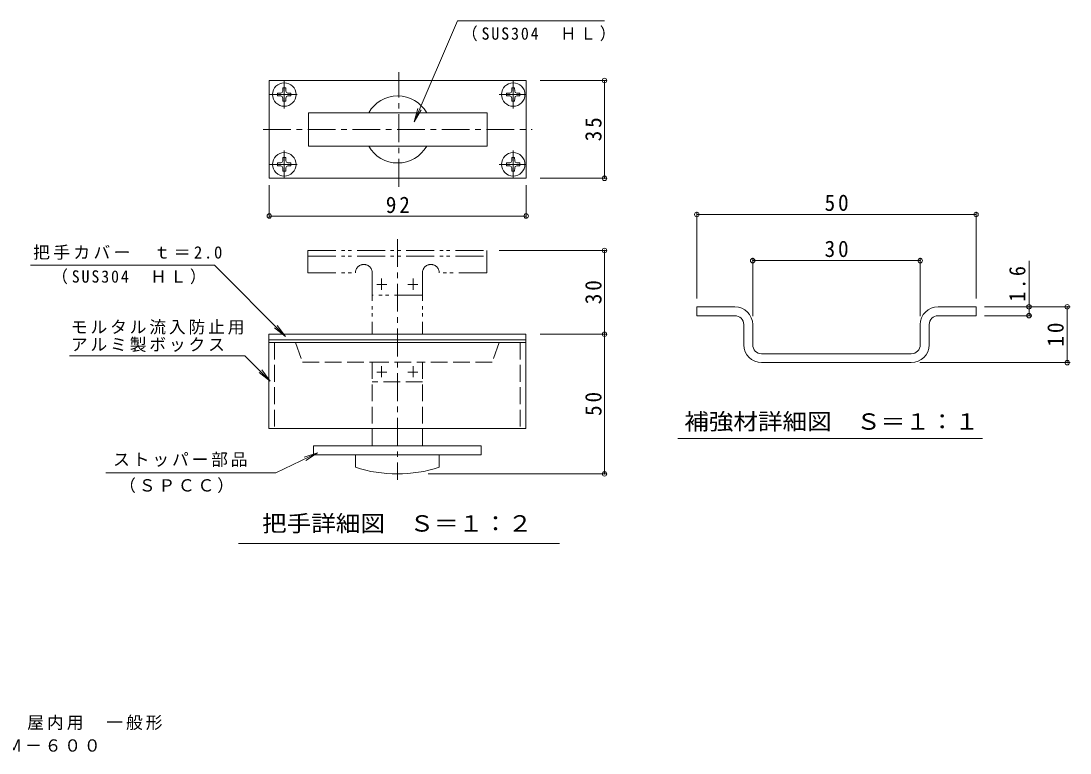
# Model space of a CAD drawing. Units: millimetres at full size, with parts at other scales. Extents: x -366 to 369, y -273 to 244.
# Drawn here: x -16.2 to 359.5, y -273.1 to -11 of the extents above; entities that cross this region are included whole.
import ezdxf
from ezdxf.enums import TextEntityAlignment as Align

# ---------------------------------------------------------------- set-up
doc = ezdxf.new("R2010")
doc.units = ezdxf.units.MM
doc.header["$LTSCALE"] = 2
doc.header["$PDMODE"] = 32
doc.header["$PDSIZE"] = 1.6
for name, pattern in [('CHAIN1', [8, 5, -1, 1, -1]), ('DASHED3', [4, 3, -1]), ('DOUBLE_CHAIN1', [8.8, 5, -1, 0.6, -0.6, 0.6, -1])]:
    doc.linetypes.add(name, pattern=pattern)
for name, color, linetype, lineweight in [('D-1_ピット', 2, 'Continuous', 9), ('D-2_蓋', 3, 'Continuous', 9), ('D-4_寸法', 7, 'Continuous', 9), ('D-5_仕様文', 7, 'Continuous', 9), ('F-0_F-0ﾚｲﾔ', 7, 'Continuous', 9), ('F-4_F-4ﾚｲﾔ', 7, 'Continuous', 9), ('F-F_F-Fﾚｲﾔ', 7, 'Continuous', 9)]:
    doc.layers.add(name, color=color, linetype=linetype, lineweight=lineweight)
doc.styles.add('ＭＳ ゴシック', font='')
doc.styles.get('ＭＳ ゴシック').set_extended_font_data('MS Gothic')

msp = doc.modelspace()

# ---------------------------------------------------------------- linework, layer by layer
at = {"layer": 'D-1_ピット', "linetype": 'CHAIN1'}
for p, q in [((78.068, -32.359), (78.068, -42.359)), ((160.068, -32.359), (160.068, -42.359)), ((72.689, -37.359), (83.068, -37.359)), ((164.689, -37.359), (155.068, -37.359)), ((78.068, -67.359), (78.068, -57.359)), ((160.068, -67.359), (160.068, -57.359)), ((72.689, -62.359), (83.068, -62.359)), ((164.689, -62.359), (155.068, -62.359))]:
    msp.add_line(p, q, dxfattribs=at)
at = {"layer": 'D-1_ピット'}
for p, q in [((75.668, -36.861), (76.819, -36.841)), ((76.819, -36.841), (77.317, -36.608)), ((77.55, -36.11), (77.317, -36.608)), ((77.57, -34.959), (77.55, -36.11)), ((77.57, -34.959), (78.567, -34.959)), ((78.567, -34.959), (78.587, -36.11)), ((78.587, -36.11), (78.819, -36.608)), ((79.318, -36.841), (78.819, -36.608)), ((80.468, -36.861), (79.318, -36.841)), ((80.468, -36.861), (80.468, -37.857)), ((157.668, -36.861), (158.819, -36.841)), ((157.668, -36.861), (157.668, -37.857)), ((158.819, -36.841), (159.317, -36.608)), ((159.55, -36.11), (159.317, -36.608)), ((159.57, -34.959), (159.55, -36.11)), ((160.567, -34.959), (159.57, -34.959)), ((160.567, -34.959), (160.587, -36.11)), ((160.587, -36.11), (160.819, -36.608)), ((161.318, -36.841), (160.819, -36.608)), ((162.468, -36.861), (161.318, -36.841)), ((76.819, -37.877), (77.317, -38.11)), ((77.55, -38.608), (77.317, -38.11)), ((77.57, -39.759), (77.55, -38.608)), ((77.57, -39.759), (78.567, -39.759)), ((78.567, -39.759), (78.587, -38.608)), ((78.587, -38.608), (78.819, -38.11)), ((79.318, -37.877), (78.819, -38.11)), ((80.468, -37.857), (79.318, -37.877)), ((157.668, -37.857), (158.819, -37.877)), ((158.819, -37.877), (159.317, -38.11)), ((159.55, -38.608), (159.317, -38.11)), ((159.57, -39.759), (159.55, -38.608)), ((160.567, -39.759), (159.57, -39.759)), ((160.567, -39.759), (160.587, -38.608)), ((160.587, -38.608), (160.819, -38.11)), ((161.318, -37.877), (160.819, -38.11)), ((77.57, -59.959), (77.55, -61.11)), ((77.57, -59.959), (78.567, -59.959)), ((78.567, -59.959), (78.587, -61.11)), ((159.57, -59.959), (159.55, -61.11)), ((160.567, -59.959), (159.57, -59.959)), ((160.567, -59.959), (160.587, -61.11)), ((75.668, -62.857), (76.819, -62.877)), ((76.819, -61.841), (77.317, -61.608)), ((76.819, -62.877), (77.317, -63.11)), ((77.55, -61.11), (77.317, -61.608)), ((77.55, -63.608), (77.317, -63.11)), ((77.57, -64.759), (77.55, -63.608)), ((78.567, -64.759), (78.587, -63.608)), ((78.587, -61.11), (78.819, -61.608)), ((78.587, -63.608), (78.819, -63.11)), ((79.318, -61.841), (78.819, -61.608)), ((79.318, -62.877), (78.819, -63.11)), ((80.468, -61.861), (79.318, -61.841)), ((80.468, -62.857), (79.318, -62.877)), ((80.468, -62.857), (80.468, -61.861)), ((157.668, -61.861), (158.819, -61.841)), ((157.668, -62.857), (157.668, -61.861)), ((157.668, -62.857), (158.819, -62.877)), ((158.819, -61.841), (159.317, -61.608)), ((158.819, -62.877), (159.317, -63.11)), ((159.55, -61.11), (159.317, -61.608)), ((159.55, -63.608), (159.317, -63.11)), ((159.57, -64.759), (159.55, -63.608)), ((160.567, -64.759), (160.587, -63.608)), ((160.587, -61.11), (160.819, -61.608)), ((160.587, -63.608), (160.819, -63.11)), ((161.318, -61.841), (160.819, -61.608)), ((161.318, -62.877), (160.819, -63.11)), ((162.468, -62.857), (161.318, -62.877)), ((77.57, -64.759), (78.567, -64.759)), ((160.567, -64.759), (159.57, -64.759))]:
    msp.add_line(p, q, dxfattribs=at)
for points in [[(75.668, -36.861), (75.668, -37.857), (76.819, -37.877)], [(162.468, -36.861), (162.468, -37.857), (161.318, -37.877)], [(75.668, -62.857), (75.668, -61.861), (76.819, -61.841)], [(162.468, -62.857), (162.468, -61.861), (161.318, -61.841)]]:
    msp.add_lwpolyline(points, dxfattribs=at)
for centre in [(78.068, -37.359), (160.068, -37.359), (78.068, -62.359), (160.068, -62.359)]:
    msp.add_circle(centre, 4.2, dxfattribs=at)
at = {"layer": 'D-2_蓋', "linetype": 'CHAIN1'}
for p, q in [((119.068, -70.402), (119.068, -29.331)), ((70.462, -49.859), (166.822, -49.859)), ((118.563, -89.083), (118.563, -175.344))]:
    msp.add_line(p, q, dxfattribs=at)
at = {"layer": 'D-2_蓋'}
for p, q in [((72.689, -32.359), (72.689, -67.359)), ((72.563, -123.168), (72.563, -126.168)), ((164.563, -123.168), (72.563, -123.168)), ((164.563, -123.168), (164.563, -156.968)), ((72.563, -125.168), (164.563, -125.168)), ((72.563, -126.168), (72.563, -156.968)), ((72.563, -126.168), (164.563, -126.168)), ((112.903, -134.573), (112.903, -138.592)), ((124.223, -134.573), (124.223, -138.592)), ((111.202, -136.737), (114.758, -136.737)), ((125.924, -136.737), (122.368, -136.737)), ((164.563, -156.968), (72.563, -156.968)), ((109.563, -156.968), (109.563, -163.168)), ((127.563, -156.968), (127.563, -163.168)), ((148.563, -163.168), (88.563, -163.168)), ((88.563, -163.168), (88.563, -166.368)), ((148.563, -163.168), (148.563, -166.368)), ((148.563, -166.368), (88.563, -166.368)), ((103.563, -166.368), (103.563, -170.801)), ((133.563, -166.368), (133.563, -170.801))]:
    msp.add_line(p, q, dxfattribs=at)
at = {"layer": 'D-2_蓋', "linetype": 'DOUBLE_CHAIN1'}
for p, q in [((86.563, -93.168), (86.563, -101.168)), ((86.563, -93.168), (150.563, -93.168)), ((150.563, -93.168), (150.563, -101.168)), ((86.563, -95.168), (150.563, -95.168)), ((86.562, -101.168), (103.563, -101.168)), ((109.563, -101.168), (109.563, -123.168)), ((127.563, -101.168), (127.563, -123.168)), ((150.563, -101.168), (133.563, -101.168)), ((112.903, -103.199), (112.903, -107.219)), ((124.223, -103.199), (124.223, -107.219)), ((111.202, -105.363), (114.758, -105.363)), ((125.924, -105.363), (122.368, -105.363)), ((127.563, -109.168), (109.563, -109.168))]:
    msp.add_line(p, q, dxfattribs=at)
at = {"layer": 'D-2_蓋', "linetype": 'DASHED3'}
for p, q in [((74.563, -126.168), (74.563, -156.968)), ((155.063, -126.168), (152.563, -133.168)), ((162.563, -126.168), (162.563, -156.968)), ((109.563, -133.168), (127.563, -133.168)), ((109.563, -133.168), (109.563, -156.968)), ((152.563, -133.168), (127.563, -133.168)), ((127.563, -133.168), (127.563, -156.968)), ((127.563, -140.168), (109.563, -140.168))]:
    msp.add_line(p, q, dxfattribs=at)
at = {"layer": 'D-2_蓋'}
msp.add_lwpolyline([(72.689, -67.359), (164.689, -67.359), (164.689, -32.359), (72.689, -32.359)], dxfattribs=at)
msp.add_lwpolyline([(86.69, -43.859), (86.69, -55.859), (150.689, -55.859), (150.689, -43.859)], close=True, dxfattribs=at)
at = {"layer": 'D-2_蓋', "linetype": 'DASHED3'}
msp.add_lwpolyline([(82.063, -126.168), (84.563, -133.168), (109.563, -133.168)], dxfattribs=at)
at = {"layer": 'D-2_蓋'}
for centre, radius, start, end in [((118.689, -49.859), 12, 30.00005, 150.00002), ((118.689, -49.859), 12, 209.99995, 330.00003), ((118.563, -124.458), 48.711, 252.06483, 287.93506)]:
    msp.add_arc(centre, radius, start, end, dxfattribs=at)
at = {"layer": 'D-2_蓋', "linetype": 'DOUBLE_CHAIN1'}
for centre, start, end in [((106.563, -101.168), 0, 180.00002), ((130.563, -101.168), 359.99997, 180.00053)]:
    msp.add_arc(centre, 3, start, end, dxfattribs=at)
at = {"layer": 'D-4_寸法'}
for p, q in [((169.689, -32.359), (193.363, -32.359)), ((192.763, -32.359), (192.763, -67.359)), ((169.689, -67.359), (193.363, -67.359)), ((72.689, -69.849), (72.689, -81.458)), ((164.689, -69.849), (164.689, -81.458)), ((72.689, -80.858), (164.689, -80.858)), ((154.981, -93.168), (193.363, -93.168)), ((192.763, -93.168), (192.763, -123.168)), ((169.689, -123.168), (193.363, -123.168)), ((192.763, -123.168), (192.763, -173.168)), ((129.572, -173.168), (193.363, -173.168))]:
    msp.add_line(p, q, dxfattribs=at)
for p in [(192.763, -32.359), (192.763, -67.359), (72.689, -80.858), (164.689, -80.858), (192.763, -93.168), (192.763, -123.168), (192.763, -173.168)]:
    msp.add_point(p, dxfattribs=at)
at = {"layer": 'D-5_仕様文'}
for p, q in [((124.589, -47.138), (125.948, -42.327)), ((124.589, -47.138), (127.147, -42.842)), ((-12.853, -98.492), (53.126, -98.492)), ((78.521, -123.954), (75.483, -119.984)), ((73.012, -139.916), (69.973, -135.945)), ((89.915, -165.576), (85.164, -167.133)), ((14.14, -172.721), (75.033, -172.721)), ((176.622, -198.081), (61.622, -198.081))]:
    msp.add_line(p, q, dxfattribs=at)
for points in [[(124.589, -47.138), (140.116, -11.037), (192.763, -11.037)], [(53.126, -98.492), (78.521, -123.954), (74.559, -120.905)], [(1.086, -130.847), (63.968, -130.847), (73.012, -139.916), (69.049, -136.866)], [(75.033, -172.721), (89.915, -165.576), (85.729, -168.31)]]:
    msp.add_lwpolyline(points, dxfattribs=at)
at = {"layer": 'F-0_F-0ﾚｲﾔ'}
for p, q in [((225.843, -113.336), (225.843, -116.536)), ((225.843, -113.336), (239.443, -113.336)), ((312.243, -113.336), (325.843, -113.336)), ((325.843, -113.336), (325.843, -116.536)), ((225.843, -116.536), (239.443, -116.536)), ((242.643, -126.936), (242.643, -119.736)), ((245.843, -126.936), (245.843, -119.736)), ((305.843, -126.936), (305.843, -119.736)), ((309.043, -126.936), (309.043, -119.736)), ((312.243, -116.536), (325.843, -116.536)), ((249.043, -130.136), (302.643, -130.136)), ((249.043, -133.336), (302.643, -133.336))]:
    msp.add_line(p, q, dxfattribs=at)
for centre, radius, start, end in [((239.443, -119.736), 6.4, 0, 90), ((312.243, -119.736), 6.4, 90, 180), ((239.443, -119.736), 3.2, 0, 90), ((312.243, -119.736), 3.2, 90, 180), ((249.043, -126.936), 6.4, 180, 270), ((249.043, -126.936), 3.2, 180, 270), ((302.643, -126.936), 3.2, 270, 0), ((302.643, -126.936), 6.4, 270, 0)]:
    msp.add_arc(centre, radius, start, end, dxfattribs=at)
at = {"layer": 'F-4_F-4ﾚｲﾔ'}
for p, q in [((225.843, -110.336), (225.843, -79.301)), ((225.843, -80.301), (325.843, -80.301)), ((325.843, -110.336), (325.843, -79.301)), ((245.843, -116.736), (245.843, -95.811)), ((245.843, -96.811), (305.843, -96.811)), ((305.843, -116.736), (305.843, -95.811)), ((344.801, -116.536), (344.801, -96.939)), ((328.843, -113.336), (359.492, -113.336)), ((358.492, -133.336), (358.492, -113.336)), ((328.843, -116.536), (345.801, -116.536)), ((305.643, -133.336), (359.492, -133.336))]:
    msp.add_line(p, q, dxfattribs=at)
for p in [(225.843, -80.301), (325.843, -80.301), (245.843, -96.811), (305.843, -96.811), (344.801, -113.336), (358.492, -113.336), (344.801, -116.536), (358.492, -133.336)]:
    msp.add_point(p, dxfattribs=at)
at = {"layer": 'F-F_F-Fﾚｲﾔ'}
msp.add_line((219.025, -160.528), (328.187, -160.528), dxfattribs=at)

# ---------------------------------------------------------------- texts
at = {"layer": 'D-4_寸法', "color": 2, "char_height": 5.865, "attachment_point": 7, "rotation": 90, "style": 'ＭＳ ゴシック'}
for s, insert in [('\\T1.27;\\W0.95;35', (191.763, -54.109)), ('\\T1.27;\\W0.95;30', (191.763, -112.418)), ('\\T1.27;\\W0.95;50', (191.763, -152.418))]:
    msp.add_mtext(s, dxfattribs=dict(at, insert=insert))
at = {"layer": 'D-4_寸法', "color": 2, "insert": (114.439, -79.858), "char_height": 5.865, "attachment_point": 7, "style": 'ＭＳ ゴシック'}
msp.add_mtext('\\T1.27;\\W0.95;92', dxfattribs=at)
at = {"layer": 'D-5_仕様文', "color": 2, "style": 'ＭＳ ゴシック', "width": 1.1}
msp.add_text('把手詳細図\u3000Ｓ＝１：２', height=5.865, dxfattribs=at).set_placement((70.122, -195.581), align=Align.BOTTOM_LEFT)
at = {"layer": 'D-5_仕様文', "char_height": 4.399, "attachment_point": 7, "style": 'ＭＳ ゴシック'}
for s, insert in [('\\T1.24;\\W0.95;（SUS304\u3000ＨＬ）', (141.641, -18.306)), ('\\T1.2;把手カバー\u3000ｔ＝2.0', (-11.889, -96.538)), ('\\T1.24;\\W0.95;（SUS304\u3000ＨＬ）', (-5.139, -105.276)), ('\\T1.17;モルタル流入防止用', (1.644, -123.295)), ('\\T1.17;アルミ製ボックス', (1.644, -129.538)), ('\\T1.17;ストッパー部品', (16.774, -170.666)), ('\\T1.17;（ＳＰＣＣ）', (18.942, -180.043))]:
    msp.add_mtext(s, dxfattribs=dict(at, insert=insert))
at = {"layer": 'F-4_F-4ﾚｲﾔ', "color": 2, "char_height": 5.865, "attachment_point": 7, "style": 'ＭＳ ゴシック'}
for s, insert in [('\\T1.27;\\W0.95;50', (271.593, -79.101)), ('\\T1.27;\\W0.95;30', (271.593, -95.611))]:
    msp.add_mtext(s, dxfattribs=dict(at, insert=insert))
at = {"layer": 'F-4_F-4ﾚｲﾔ', "color": 2, "char_height": 5.865, "attachment_point": 7, "rotation": 90, "style": 'ＭＳ ゴシック'}
for s, insert in [('\\T1.27;\\W0.9;1.6', (343.601, -111.48)), ('\\T1.27;\\W0.95;10', (357.292, -127.586))]:
    msp.add_mtext(s, dxfattribs=dict(at, insert=insert))
at = {"layer": 'F-F_F-Fﾚｲﾔ', "color": 2, "style": 'ＭＳ ゴシック', "width": 1.1}
msp.add_text('補強材詳細図\u3000Ｓ＝１：１', height=5.865, dxfattribs=at).set_placement((221.312, -159.11), align=Align.BOTTOM_LEFT)
at = {"layer": 'F-F_F-Fﾚｲﾔ', "char_height": 4.399, "attachment_point": 7, "style": 'ＭＳ ゴシック'}
for s, insert in [('\\T1.18;フロアーハッチ\u3000充填用（充填深さ：29mm）屋内用\u3000一般形', (-155.589, -264.931)), ('\\T1.17;スチール製\u3000ステンレス目地\u3000ＭＳＳＴ－Ｍ－６００', (-155.186, -273.071))]:
    msp.add_mtext(s, dxfattribs=dict(at, insert=insert))

doc.saveas('drawing.dxf')
